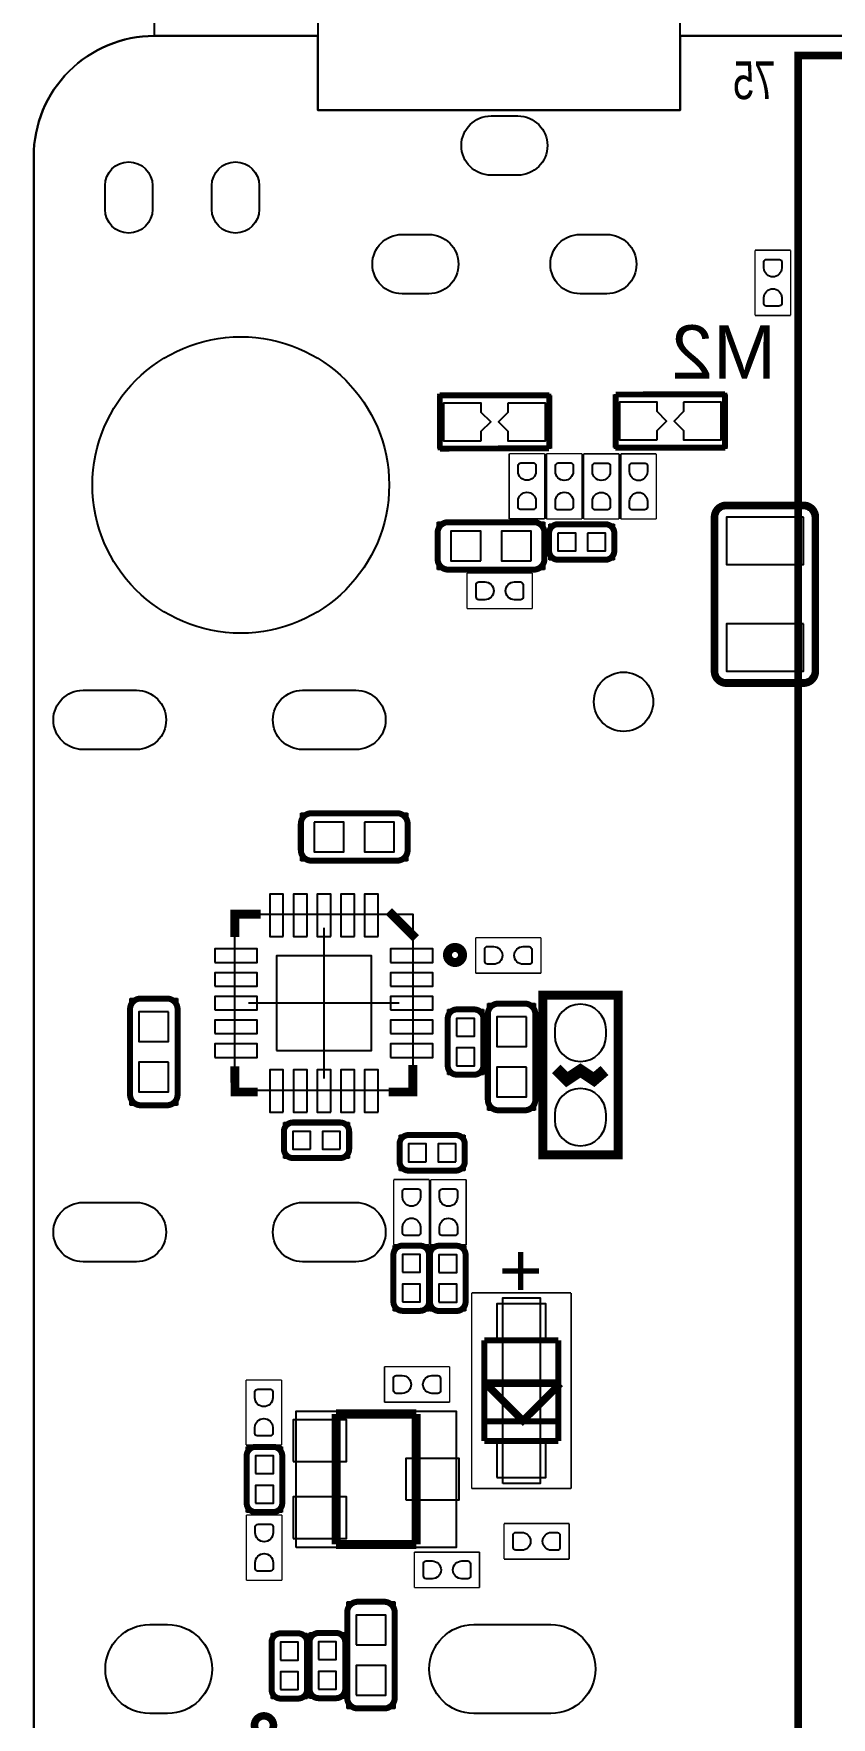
# Model space of a CAD drawing. Extents: x -15 to 159, y -25 to 93.
# Drawn here: x -14.94 to -1.5, y 40.31 to 68.71 of the extents above; entities that cross this region are included whole.
import ezdxf
from ezdxf.enums import TextEntityAlignment as Align

# ---------------------------------------------------------------- set-up
doc = ezdxf.new("R2010")
doc.units = 0
for name, color, linetype in [('BG_OUTLINE', 200, 'CONTINUOUS'), ('PG_ASSEMBLY_BOTTOM', 2, 'CONTINUOUS'), ('PG_SILKSCREEN_BOTTOM', 120, 'CONTINUOUS'), ('PIN_BOTTOM', 172, 'CONTINUOUS')]:
    doc.layers.add(name, color=color, linetype=linetype)

msp = doc.modelspace()

# ---------------------------------------------------------------- linework, layer by layer
at = {"layer": 'BG_OUTLINE'}
for points in [[(114.046508, 73.753218), (157.121098, 73.753218), (-12.911328, 73.753218), (-12.911328, 68.673218), (-10.151872, 68.673218)], [(-10.151872, 69.924422), (-10.151872, 68.673218)], [(-4.049776, 68.673218), (-4.049776, 69.924422)], [(-12.911328, 68.673218), (-10.151872, 68.673218)], [(-12.911328, 68.673218), (-10.151872, 68.673218)], [(-10.151872, 68.673218), (-10.151872, 67.422014)], [(-10.151872, 68.673218), (-10.151872, 67.422014)], [(-10.151872, 68.673218), (-10.151872, 67.422014)], [(-4.049776, 68.673218), (39.024814, 68.673218)], [(-4.049776, 67.422014), (-4.049776, 68.673218)], [(-4.049776, 68.673218), (39.024814, 68.673218)], [(-4.049776, 67.422014), (-4.049776, 68.673218)], [(-4.049776, 68.673218), (39.024814, 68.673218)], [(-4.049776, 67.422014), (-4.049776, 68.673218)], [(-10.151872, 67.422014), (-4.049776, 67.422014)], [(-10.151872, 67.422014), (-4.049776, 67.422014)], [(-10.151872, 67.422014), (-4.049776, 67.422014)], [(-14.943328, -18.358866), (-14.943328, 66.641218)], [(-14.943328, -18.358866), (-14.943328, 66.641218)], [(-14.943328, -18.358866), (-14.943328, 66.641218)]]:
    msp.add_lwpolyline(points, dxfattribs=at)
for points in [[(-14.943328, 66.641218, -0.414214), (-12.911328, 68.673218)], [(-14.943328, 66.641218, -0.414214), (-12.911328, 68.673218)], [(-14.943328, 66.641218, -0.414214), (-12.911328, 68.673218)], [(41.056814, 66.641218, 0.414214), (39.024814, 68.673218), (-4.049776, 68.673218), (-4.049776, 67.422014), (-10.151872, 67.422014), (-10.151872, 68.673218), (-12.911328, 68.673218, 0.414214), (-14.943328, 66.641218), (-14.943328, -18.358866, 0.414214), (-12.911328, -20.390866), (39.024814, -20.390866, 0.414214), (41.056814, -18.358866), (41.056814, 66.641218)]]:
    msp.add_lwpolyline(points, format="xyb", dxfattribs=at)
msp.add_lwpolyline([(41.056814, -18.358866, -0.414214), (39.024814, -20.390866), (-12.911328, -20.390866, -0.414214), (-14.943328, -18.358866), (-14.943328, 66.641218, -0.414214), (-12.911328, 68.673218), (-10.151872, 68.673218), (-10.151872, 67.422014), (-4.049776, 67.422014), (-4.049776, 68.673218), (39.024814, 68.673218, -0.414214), (41.056814, 66.641218)], format="xyb", close=True, dxfattribs=at)
at = {"layer": 'PG_ASSEMBLY_BOTTOM'}
for points, const_width in [([(-2.186686, 65.059052), (-2.786634, 65.059052)], 0.0254), ([(-2.786634, 65.059052), (-2.786634, 63.959232)], 0.0254), ([(-2.186686, 63.959232), (-2.186686, 65.059052)], 0.0254), ([(-2.786634, 63.959232), (-2.186686, 63.959232)], 0.0254), ([(-6.256528, 61.705998), (-8.110728, 61.708538), (-8.118348, 62.612778), (-6.246368, 62.612778), (-6.248908, 61.708538)], 0.050038), ([(-5.132832, 62.635384), (-3.278632, 62.632844), (-3.271012, 61.728604), (-5.142992, 61.728604), (-5.140452, 62.632844)], 0.050038), ([(-6.329426, 61.627258), (-6.929374, 61.627258)], 0.0254), ([(-6.929374, 61.627258), (-6.929374, 60.527438)], 0.0254), ([(-6.329426, 60.527438), (-6.329426, 61.627258)], 0.0254), ([(-5.70103, 61.626242), (-6.300978, 61.626242)], 0.0254), ([(-6.300978, 61.626242), (-6.300978, 60.526422)], 0.0254), ([(-5.70103, 60.526422), (-5.70103, 61.626242)], 0.0254), ([(-5.076952, 61.624972), (-5.6769, 61.624972)], 0.0254), ([(-5.6769, 61.624972), (-5.6769, 60.525152)], 0.0254), ([(-5.076952, 60.525152), (-5.076952, 61.624972)], 0.0254), ([(-5.049266, 61.623702), (-5.049266, 60.523882)], 0.0254), ([(-4.449318, 61.623702), (-5.049266, 61.623702)], 0.0254), ([(-4.449318, 60.523882), (-4.449318, 61.623702)], 0.0254), ([(-6.929374, 60.527438), (-6.329426, 60.527438)], 0.0254), ([(-6.300978, 60.526422), (-5.70103, 60.526422)], 0.0254), ([(-5.6769, 60.525152), (-5.076952, 60.525152)], 0.0254), ([(-5.049266, 60.523882), (-4.449318, 60.523882)], 0.0254), ([(-6.5405, 59.613546), (-7.64032, 59.613546)], 0.0254), ([(-7.64032, 59.613546), (-7.64032, 59.013598)], 0.0254), ([(-6.5405, 59.013598), (-6.5405, 59.613546)], 0.0254), ([(-7.64032, 59.013598), (-6.5405, 59.013598)], 0.0254), ([(-6.39445, 53.463952), (-7.49427, 53.463952)], 0.0254), ([(-7.49427, 53.463952), (-7.49427, 52.864004)], 0.0254), ([(-6.39445, 52.864004), (-6.39445, 53.463952)], 0.0254), ([(-7.49427, 52.864004), (-6.39445, 52.864004)], 0.0254), ([(-8.276336, 49.38268), (-8.876284, 49.38268)], 0.0254), ([(-8.876284, 49.38268), (-8.876284, 48.28286)], 0.0254), ([(-8.276336, 48.28286), (-8.276336, 49.38268)], 0.0254), ([(-7.653274, 49.381156), (-8.253222, 49.381156)], 0.0254), ([(-8.253222, 49.381156), (-8.253222, 48.281336)], 0.0254), ([(-7.653274, 48.281336), (-7.653274, 49.381156)], 0.0254), ([(-8.876284, 48.28286), (-8.276336, 48.28286)], 0.0254), ([(-8.253222, 48.281336), (-7.653274, 48.281336)], 0.0254), ([(-5.886196, 47.47133), (-7.562596, 47.47133)], 0.0254), ([(-7.562596, 47.47133), (-7.562596, 44.171362)], 0.0254), ([(-5.886196, 44.171362), (-5.886196, 47.47133)], 0.0254), ([(-11.364722, 46.002194), (-11.364722, 44.902374)], 0.0254), ([(-10.764774, 46.002194), (-11.364722, 46.002194)], 0.0254), ([(-10.764774, 44.902374), (-10.764774, 46.002194)], 0.0254), ([(-7.93242, 46.226222), (-9.03224, 46.226222)], 0.0254), ([(-9.03224, 46.226222), (-9.03224, 45.626274)], 0.0254), ([(-7.93242, 45.626274), (-7.93242, 46.226222)], 0.0254), ([(-9.03224, 45.626274), (-7.93242, 45.626274)], 0.0254), ([(-11.364722, 44.902374), (-10.764774, 44.902374)], 0.0254), ([(-7.562596, 44.171362), (-5.886196, 44.171362)], 0.0254), ([(-10.75944, 43.723306), (-11.359388, 43.723306)], 0.0254), ([(-11.359388, 43.723306), (-11.359388, 42.623486)], 0.0254), ([(-10.75944, 42.623486), (-10.75944, 43.723306)], 0.0254), ([(-5.9182, 43.580304), (-7.01802, 43.580304)], 0.0254), ([(-7.01802, 43.580304), (-7.01802, 42.980356)], 0.0254), ([(-5.9182, 42.980356), (-5.9182, 43.580304)], 0.0254), ([(-7.428484, 43.098466), (-8.528304, 43.098466)], 0.0254), ([(-8.528304, 43.098466), (-8.528304, 42.498518)], 0.0254), ([(-7.428484, 42.498518), (-7.428484, 43.098466)], 0.0254), ([(-7.01802, 42.980356), (-5.9182, 42.980356)], 0.0254), ([(-11.359388, 42.623486), (-10.75944, 42.623486)], 0.0254), ([(-8.528304, 42.498518), (-7.428484, 42.498518)], 0.0254)]:
    msp.add_lwpolyline(points, dxfattribs=dict(at, const_width=const_width))
msp.add_lwpolyline([(-1.81864, 60.555886), (-1.81864, 57.955942, -0.414417), (-1.968754, 57.805828), (-3.268726, 57.805828, -0.414417), (-3.41884, 57.955942), (-3.41884, 60.555886, -0.414417), (-3.268726, 60.706), (-1.968754, 60.706, -0.414417)], format="xyb", close=True, dxfattribs=at)
for points in [[(-8.135366, 59.671204), (-8.135366, 60.471304)], [(-8.135366, 60.471304), (-6.335522, 60.471304)], [(-6.335522, 60.471304), (-6.335522, 59.671204)], [(-6.25729, 60.437268), (-5.15747, 60.437268)], [(-6.25729, 59.83732), (-6.25729, 60.437268)], [(-5.15747, 60.437268), (-5.15747, 59.83732)], [(-6.335522, 59.671204), (-8.135366, 59.671204)], [(-5.15747, 59.83732), (-6.25729, 59.83732)], [(-10.440924, 55.561738), (-8.64108, 55.561738)], [(-10.440924, 54.761638), (-10.440924, 55.561738)], [(-8.64108, 55.561738), (-8.64108, 54.761638)], [(-8.64108, 54.761638), (-10.440924, 54.761638)], [(-10.052304, 53.62829), (-10.052304, 51.08829)], [(-13.318998, 50.635916), (-13.318998, 52.43576)], [(-13.318998, 52.43576), (-12.518898, 52.43576)], [(-12.518898, 52.43576), (-12.518898, 50.635916)], [(-8.782304, 52.35829), (-11.322304, 52.35829)], [(-7.289292, 50.55108), (-7.289292, 52.350924)], [(-7.289292, 52.350924), (-6.489192, 52.350924)], [(-6.489192, 52.350924), (-6.489192, 50.55108)], [(-7.965186, 51.152298), (-7.965186, 52.252118)], [(-7.965186, 52.252118), (-7.365238, 52.252118)], [(-7.365238, 52.252118), (-7.365238, 51.152298)], [(-7.365238, 51.152298), (-7.965186, 51.152298)], [(-12.518898, 50.635916), (-13.318998, 50.635916)], [(-10.72642, 49.745392), (-10.72642, 50.34534)], [(-10.72642, 50.34534), (-9.6266, 50.34534)], [(-9.6266, 50.34534), (-9.6266, 49.745392)], [(-6.489192, 50.55108), (-7.289292, 50.55108)], [(-8.777478, 49.534064), (-8.777478, 50.134012)], [(-8.777478, 50.134012), (-7.677658, 50.134012)], [(-7.677658, 50.134012), (-7.677658, 49.534064)], [(-9.6266, 49.745392), (-10.72642, 49.745392)], [(-7.677658, 49.534064), (-8.777478, 49.534064)], [(-8.880348, 47.168054), (-8.880348, 48.267874)], [(-8.880348, 48.267874), (-8.2804, 48.267874)], [(-8.2804, 48.267874), (-8.2804, 47.168054)], [(-8.264652, 47.165768), (-8.264652, 48.265588)], [(-8.264652, 48.265588), (-7.664704, 48.265588)], [(-7.664704, 48.265588), (-7.664704, 47.165768)], [(-8.2804, 47.168054), (-8.880348, 47.168054)], [(-7.664704, 47.165768), (-8.264652, 47.165768)], [(-11.354308, 43.774106), (-11.354308, 44.873926)], [(-11.354308, 44.873926), (-10.75436, 44.873926)], [(-10.75436, 44.873926), (-10.75436, 43.774106)], [(-10.75436, 43.774106), (-11.354308, 43.774106)], [(-9.659366, 40.46093), (-9.659366, 42.260774)], [(-9.659366, 42.260774), (-8.859266, 42.260774)], [(-8.859266, 42.260774), (-8.859266, 40.46093)], [(-10.9347, 40.628062), (-10.9347, 41.727882)], [(-10.9347, 41.727882), (-10.334752, 41.727882)], [(-10.334752, 41.727882), (-10.334752, 40.628062)], [(-10.29335, 40.634412), (-10.29335, 41.734232)], [(-10.29335, 41.734232), (-9.693402, 41.734232)], [(-9.693402, 41.734232), (-9.693402, 40.634412)], [(-10.334752, 40.628062), (-10.9347, 40.628062)], [(-9.693402, 40.634412), (-10.29335, 40.634412)], [(-8.859266, 40.46093), (-9.659366, 40.46093)]]:
    msp.add_lwpolyline(points, dxfattribs=at)
for points in [[(-11.550904, 50.88509), (-11.550904, 53.85689), (-8.553704, 53.85689), (-8.553704, 50.88509)], [(-5.094224, 49.800256), (-6.364224, 49.800256), (-6.364224, 52.492656), (-5.094224, 52.492656)], [(-7.039356, 44.256452), (-7.039356, 47.38624), (-6.409436, 47.38624), (-6.409436, 44.256452)], [(-10.521442, 43.177968), (-10.521442, 45.478192), (-7.821422, 45.478192), (-7.821422, 43.177968)]]:
    msp.add_lwpolyline(points, close=True, dxfattribs=at)
at = {"layer": 'PG_SILKSCREEN_BOTTOM'}
for points, const_width in [([(7.492238, -17.68729), (-2.057654, -17.68729), (-2.057654, 68.34251), (21.513546, 68.34251), (21.513546, 68.29171)], 0.127), ([(-8.100568, 62.612778), (-6.251448, 62.612778)], 0.100076), ([(-8.098282, 61.71311), (-8.098282, 62.613286)], 0.100076), ([(-6.253734, 62.613286), (-6.253734, 61.71311)], 0.100076), ([(-5.135626, 61.728096), (-5.135626, 62.628272)], 0.100076), ([(-5.132832, 62.625224), (-3.293872, 62.627764)], 0.100076), ([(-3.291078, 62.628272), (-3.291078, 61.728096)], 0.100076), ([(-6.256528, 61.716158), (-8.095488, 61.713618)], 0.100076), ([(-3.288792, 61.728604), (-5.137912, 61.728604)], 0.100076), ([(-8.502904, 53.45049), (-8.960104, 53.90769)], 0.150114), ([(-11.119104, 53.858414), (-11.552428, 53.858414), (-11.552428, 53.47589)], 0.150114), ([(-5.094224, 49.800256), (-5.094224, 52.492656), (-6.364224, 52.492656), (-6.364224, 49.800256), (-5.094224, 49.800256)], 0.1524), ([(-11.552428, 51.29149), (-11.550904, 50.85969), (-11.169904, 50.85969)], 0.150114), ([(-8.960104, 50.859436), (-8.553704, 50.85969), (-8.553704, 51.31689)], 0.150114), ([(-5.322824, 51.222656), (-5.500624, 51.070256), (-5.729224, 51.222656), (-5.957824, 51.070256), (-6.135624, 51.248056)], 0.2032), ([(-6.099302, 46.67123), (-7.34949, 46.67123)], 0.1016), ([(-7.34949, 46.67123), (-7.34949, 44.971462)], 0.1016), ([(-6.099302, 44.971462), (-6.099302, 46.67123)], 0.1016), ([(-6.698996, 45.313346), (-6.114796, 45.897546), (-6.165596, 45.948346), (-7.283196, 45.948346), (-7.283196, 45.897546), (-6.698996, 45.313346)], 0.127), ([(-9.84631, 45.428154), (-8.496554, 45.428154)], 0.153924), ([(-9.84631, 43.228006), (-9.84631, 45.428154)], 0.153924), ([(-8.496554, 45.428154), (-8.496554, 43.228006)], 0.153924), ([(-6.099302, 45.306234), (-7.34949, 45.306234)], 0.1016), ([(-6.099302, 45.306234), (-7.34949, 45.306234)], 0.0254), ([(-7.34949, 44.971462), (-6.099302, 44.971462)], 0.1016), ([(-8.496554, 43.228006), (-9.84631, 43.228006)], 0.153924)]:
    msp.add_lwpolyline(points, dxfattribs=dict(at, const_width=const_width))
for points, const_width in [([(-3.468624, 60.555886), (-3.468624, 57.955942, 0.414279), (-3.268726, 57.75579), (-1.968754, 57.75579, 0.414279), (-1.768856, 57.955942), (-1.768856, 60.555886, 0.414279), (-1.968754, 60.756038), (-3.268726, 60.756038, 0.414279), (-3.468624, 60.555886)], 0.127), ([(-6.335522, 59.849004), (-6.335522, 60.293504, 0.414244), (-6.513322, 60.471304), (-7.957566, 60.471304, 0.414244), (-8.135366, 60.293504), (-8.135366, 59.849004, 0.414244), (-7.957566, 59.671204), (-6.513322, 59.671204, 0.414244), (-6.335522, 59.849004)], 0.1016), ([(-6.25729, 60.284868), (-6.25729, 59.98972, 0.414362), (-6.10489, 59.83732), (-5.30987, 59.83732, 0.414362), (-5.15747, 59.98972), (-5.15747, 60.284868, 0.414362), (-5.30987, 60.437268), (-6.10489, 60.437268, 0.414362), (-6.25729, 60.284868)], 0.1016), ([(-10.440924, 55.383938), (-10.440924, 54.939438, 0.414244), (-10.263124, 54.761638), (-8.81888, 54.761638, 0.414244), (-8.64108, 54.939438), (-8.64108, 55.383938, 0.414244), (-8.81888, 55.561738), (-10.263124, 55.561738, 0.414244), (-10.440924, 55.383938)], 0.1016), ([(-7.715504, 53.17109, 1.000187), (-7.969504, 53.17109, 0.999813), (-7.715504, 53.17109)], 0.1524), ([(-12.696698, 52.43576), (-13.141198, 52.43576, 0.414244), (-13.318998, 52.25796), (-13.318998, 50.813716, 0.414244), (-13.141198, 50.635916), (-12.696698, 50.635916, 0.414244), (-12.518898, 50.813716), (-12.518898, 52.25796, 0.414244), (-12.696698, 52.43576)], 0.1016), ([(-7.812786, 51.152298), (-7.517638, 51.152298, 0.414362), (-7.365238, 51.304698), (-7.365238, 52.099718, 0.414362), (-7.517638, 52.252118), (-7.812786, 52.252118, 0.414362), (-7.965186, 52.099718), (-7.965186, 51.304698, 0.414362), (-7.812786, 51.152298)], 0.1016), ([(-6.666992, 52.350924), (-7.111492, 52.350924, 0.414244), (-7.289292, 52.173124), (-7.289292, 50.72888, 0.414244), (-7.111492, 50.55108), (-6.666992, 50.55108, 0.414244), (-6.489192, 50.72888), (-6.489192, 52.173124, 0.414244), (-6.666992, 52.350924)], 0.1016), ([(-9.6266, 49.897792), (-9.6266, 50.19294, 0.414362), (-9.779, 50.34534), (-10.57402, 50.34534, 0.414362), (-10.72642, 50.19294), (-10.72642, 49.897792, 0.414362), (-10.57402, 49.745392), (-9.779, 49.745392, 0.414362), (-9.6266, 49.897792)], 0.1016), ([(-7.677658, 49.686464), (-7.677658, 49.981612, 0.414362), (-7.830058, 50.134012), (-8.625078, 50.134012, 0.414362), (-8.777478, 49.981612), (-8.777478, 49.686464, 0.414362), (-8.625078, 49.534064), (-7.830058, 49.534064, 0.414362), (-7.677658, 49.686464)], 0.1016), ([(-8.727948, 47.168054), (-8.4328, 47.168054, 0.414362), (-8.2804, 47.320454), (-8.2804, 48.115474, 0.414362), (-8.4328, 48.267874), (-8.727948, 48.267874, 0.414362), (-8.880348, 48.115474), (-8.880348, 47.320454, 0.414362), (-8.727948, 47.168054)], 0.1016), ([(-8.112252, 47.165768), (-7.817104, 47.165768, 0.414362), (-7.664704, 47.318168), (-7.664704, 48.113188, 0.414362), (-7.817104, 48.265588), (-8.112252, 48.265588, 0.414362), (-8.264652, 48.113188), (-8.264652, 47.318168, 0.414362), (-8.112252, 47.165768)], 0.1016), ([(-11.201908, 43.774106), (-10.90676, 43.774106, 0.414362), (-10.75436, 43.926506), (-10.75436, 44.721526, 0.414362), (-10.90676, 44.873926), (-11.201908, 44.873926, 0.414362), (-11.354308, 44.721526), (-11.354308, 43.926506, 0.414362), (-11.201908, 43.774106)], 0.1016), ([(-9.481566, 40.46093), (-9.037066, 40.46093, 0.414244), (-8.859266, 40.63873), (-8.859266, 42.082974, 0.414244), (-9.037066, 42.260774), (-9.481566, 42.260774, 0.414244), (-9.659366, 42.082974), (-9.659366, 40.63873, 0.414244), (-9.481566, 40.46093)], 0.1016), ([(-10.7823, 40.628062), (-10.487152, 40.628062, 0.414362), (-10.334752, 40.780462), (-10.334752, 41.575482, 0.414362), (-10.487152, 41.727882), (-10.7823, 41.727882, 0.414362), (-10.9347, 41.575482), (-10.9347, 40.780462, 0.414362), (-10.7823, 40.628062)], 0.1016), ([(-10.14095, 40.634412), (-9.845802, 40.634412, 0.414362), (-9.693402, 40.786812), (-9.693402, 41.581832, 0.414362), (-9.845802, 41.734232), (-10.14095, 41.734232, 0.414362), (-10.29335, 41.581832), (-10.29335, 40.786812, 0.414362), (-10.14095, 40.634412)], 0.1016), ([(-10.902442, 40.175688, 1), (-11.22299, 40.175688, 1), (-10.902442, 40.175688)], 0.127)]:
    msp.add_lwpolyline(points, format="xyb", dxfattribs=dict(at, const_width=const_width))
at = {"layer": 'PIN_BOTTOM'}
for points in [[(-7.235444, 67.324097), (-6.785356, 67.324097, -1), (-6.785356, 66.324099), (-7.235444, 66.324099, -1)], [(-13.7414, 65.748662), (-13.7414, 66.148458, -1), (-12.9413, 66.148458), (-12.9413, 65.748662, -1)], [(-11.941556, 65.748662), (-11.941556, 66.148458, -1), (-11.141456, 66.148458), (-11.141456, 65.748662, -1)], [(-8.735568, 65.324101), (-8.28548, 65.324101, -1), (-8.28548, 64.324103), (-8.735568, 64.324103, -1)], [(-5.73532, 65.324101), (-5.285232, 65.324101, -1), (-5.285232, 64.324103), (-5.73532, 64.324103, -1)], [(-2.636774, 64.759332), (-2.636774, 64.860932, -0.375524), (-2.58826, 64.90335), (-2.37236, 64.90335, -0.365201), (-2.336546, 64.860932), (-2.336546, 64.759332, -0.999502)], [(-2.336546, 64.258952), (-2.336546, 64.157352, -0.375524), (-2.38506, 64.114934), (-2.60096, 64.114934, -0.365201), (-2.636774, 64.157352), (-2.636774, 64.258952, -0.999502)], [(-6.779514, 61.327538), (-6.779514, 61.429138, -0.375524), (-6.731, 61.471556), (-6.5151, 61.471556, -0.365201), (-6.479286, 61.429138), (-6.479286, 61.327538, -0.999502)], [(-6.151118, 61.326522), (-6.151118, 61.428122, -0.375524), (-6.102604, 61.47054), (-5.886704, 61.47054, -0.365201), (-5.85089, 61.428122), (-5.85089, 61.326522, -0.999502)], [(-5.52704, 61.325252), (-5.52704, 61.426852, -0.375524), (-5.478526, 61.46927), (-5.262626, 61.46927, -0.365201), (-5.226812, 61.426852), (-5.226812, 61.325252, -0.999502)], [(-4.899406, 61.323982), (-4.899406, 61.425582, -0.375524), (-4.850892, 61.468), (-4.634992, 61.468, -0.365201), (-4.599178, 61.425582), (-4.599178, 61.323982, -0.999502)], [(-6.479286, 60.827158), (-6.479286, 60.725558, -0.375524), (-6.5278, 60.68314), (-6.7437, 60.68314, -0.365201), (-6.779514, 60.725558), (-6.779514, 60.827158, -0.999502)], [(-5.85089, 60.826142), (-5.85089, 60.724542, -0.375524), (-5.899404, 60.682124), (-6.115304, 60.682124, -0.365201), (-6.151118, 60.724542), (-6.151118, 60.826142, -0.999502)], [(-5.226812, 60.824872), (-5.226812, 60.723272, -0.375524), (-5.275326, 60.680854), (-5.491226, 60.680854, -0.365201), (-5.52704, 60.723272), (-5.52704, 60.824872, -0.999502)], [(-4.599178, 60.823602), (-4.599178, 60.722002, -0.375524), (-4.647692, 60.679584), (-4.863592, 60.679584, -0.365201), (-4.899406, 60.722002), (-4.899406, 60.823602, -0.999502)], [(-7.3406, 59.163458), (-7.4422, 59.163458, -0.375524), (-7.484618, 59.211972), (-7.484618, 59.427872, -0.365201), (-7.4422, 59.463686), (-7.3406, 59.463686, -0.999502)], [(-6.84022, 59.463686), (-6.73862, 59.463686, -0.375524), (-6.696202, 59.415172), (-6.696202, 59.199272, -0.365201), (-6.73862, 59.163458), (-6.84022, 59.163458, -0.999502)], [(-13.212191, 56.635777), (-14.112113, 56.635777, -1), (-14.112113, 57.635775), (-13.212191, 57.635775, -1)], [(-9.512173, 56.635777), (-10.412095, 56.635777, -1), (-10.412095, 57.635775), (-9.512173, 57.635775, -1)], [(-7.19455, 53.013864), (-7.29615, 53.013864, -0.375524), (-7.338568, 53.062378), (-7.338568, 53.278278, -0.365201), (-7.29615, 53.314092), (-7.19455, 53.314092, -0.999502)], [(-6.69417, 53.314092), (-6.59257, 53.314092, -0.375524), (-6.550152, 53.265578), (-6.550152, 53.049678, -0.365201), (-6.59257, 53.013864), (-6.69417, 53.013864, -0.999502)], [(-5.297424, 51.807618), (-5.297424, 51.909218, 1), (-6.161024, 51.909218), (-6.161024, 51.807618, 1)], [(-5.297424, 50.383694), (-5.297424, 50.485294, 1), (-6.161024, 50.485294), (-6.161024, 50.383694, 1)], [(-8.726424, 49.08296), (-8.726424, 49.18456, -0.375524), (-8.67791, 49.226978), (-8.46201, 49.226978, -0.365201), (-8.426196, 49.18456), (-8.426196, 49.08296, -0.999502)], [(-8.103362, 49.081436), (-8.103362, 49.183036, -0.375524), (-8.054848, 49.225454), (-7.838948, 49.225454, -0.365201), (-7.803134, 49.183036), (-7.803134, 49.081436, -0.999502)], [(-13.212191, 47.995713), (-14.112113, 47.995713, -1), (-14.112113, 48.995711), (-13.212191, 48.995711, -1)], [(-9.512173, 47.995713), (-10.412095, 47.995713, -1), (-10.412095, 48.995711), (-9.512173, 48.995711, -1)], [(-8.426196, 48.58258), (-8.426196, 48.48098, -0.375524), (-8.47471, 48.438562), (-8.69061, 48.438562, -0.365201), (-8.726424, 48.48098), (-8.726424, 48.58258, -0.999502)], [(-7.803134, 48.581056), (-7.803134, 48.479456, -0.375524), (-7.851648, 48.437038), (-8.067548, 48.437038, -0.365201), (-8.103362, 48.479456), (-8.103362, 48.581056, -0.999502)], [(-8.73252, 45.776134), (-8.83412, 45.776134, -0.375524), (-8.876538, 45.824648), (-8.876538, 46.040548, -0.365201), (-8.83412, 46.076362), (-8.73252, 46.076362, -0.999502)], [(-8.23214, 46.076362), (-8.13054, 46.076362, -0.375524), (-8.088122, 46.027848), (-8.088122, 45.811948, -0.365201), (-8.13054, 45.776134), (-8.23214, 45.776134, -0.999502)], [(-11.214862, 45.702474), (-11.214862, 45.804074, -0.375524), (-11.166348, 45.846492), (-10.950448, 45.846492, -0.365201), (-10.914634, 45.804074), (-10.914634, 45.702474, -0.999502)], [(-10.914634, 45.202094), (-10.914634, 45.100494, -0.375524), (-10.963148, 45.058076), (-11.179048, 45.058076, -0.365201), (-11.214862, 45.100494), (-11.214862, 45.202094, -0.999502)], [(-11.209528, 43.423586), (-11.209528, 43.525186, -0.375524), (-11.161014, 43.567604), (-10.945114, 43.567604, -0.365201), (-10.9093, 43.525186), (-10.9093, 43.423586, -0.999502)], [(-6.7183, 43.130216), (-6.8199, 43.130216, -0.375524), (-6.862318, 43.17873), (-6.862318, 43.39463, -0.365201), (-6.8199, 43.430444), (-6.7183, 43.430444, -0.999502)], [(-6.21792, 43.430444), (-6.11632, 43.430444, -0.375524), (-6.073902, 43.38193), (-6.073902, 43.16603, -0.365201), (-6.11632, 43.130216), (-6.21792, 43.130216, -0.999502)], [(-10.9093, 42.923206), (-10.9093, 42.821606, -0.375524), (-10.957814, 42.779188), (-11.173714, 42.779188, -0.365201), (-11.209528, 42.821606), (-11.209528, 42.923206, -0.999502)], [(-8.228584, 42.648378), (-8.330184, 42.648378, -0.375524), (-8.372602, 42.696892), (-8.372602, 42.912792, -0.365201), (-8.330184, 42.948606), (-8.228584, 42.948606, -0.999502)], [(-7.728204, 42.948606), (-7.626604, 42.948606, -0.375524), (-7.584186, 42.900092), (-7.584186, 42.684192, -0.365201), (-7.626604, 42.648378), (-7.728204, 42.648378, -0.999502)], [(-12.685649, 40.376094), (-12.985623, 40.376094, -1), (-12.985623, 41.876218), (-12.685649, 41.876218, -1)], [(-6.22554, 40.376094), (-7.525512, 40.376094, -1), (-7.525512, 41.876218), (-6.22554, 41.876218, -1)]]:
    msp.add_lwpolyline(points, format="xyb", close=True, dxfattribs=at)
for points in [[(-4.436872, 61.860684), (-4.436872, 62.01918), (-4.436364, 62.01918), (-4.27736, 62.178184), (-4.436364, 62.337188), (-4.436872, 62.337188), (-4.436872, 62.495684), (-5.071872, 62.495684), (-5.071872, 61.860684)], [(-3.989832, 62.495684), (-3.989832, 62.337188), (-3.99034, 62.337188), (-4.149344, 62.178184), (-3.99034, 62.01918), (-3.989832, 62.01918), (-3.989832, 61.860684), (-3.354832, 61.860684), (-3.354832, 62.495684)], [(-7.399528, 61.845698), (-7.399528, 62.004194), (-7.39902, 62.004194), (-7.240016, 62.163198), (-7.39902, 62.322202), (-7.399528, 62.322202), (-7.399528, 62.480698), (-8.034528, 62.480698), (-8.034528, 61.845698)], [(-6.952488, 62.480698), (-6.952488, 62.322202), (-6.952996, 62.322202), (-7.112, 62.163198), (-6.952996, 62.004194), (-6.952488, 62.004194), (-6.952488, 61.845698), (-6.317488, 61.845698), (-6.317488, 62.480698)], [(-1.968754, 60.555886), (-3.268726, 60.555886), (-3.268726, 59.755786), (-1.968754, 59.755786)], [(-7.410196, 59.821064), (-7.410196, 60.32119), (-7.910322, 60.32119), (-7.910322, 59.821064)], [(-6.560312, 59.821064), (-6.560312, 60.32119), (-7.060438, 60.32119), (-7.060438, 59.821064)], [(-6.107303, 60.287281), (-6.107303, 59.987307), (-5.807329, 59.987307), (-5.807329, 60.287281)], [(-5.607431, 60.287281), (-5.607431, 59.987307), (-5.307457, 59.987307), (-5.307457, 60.287281)], [(-1.968754, 58.756042), (-3.268726, 58.756042), (-3.268726, 57.955942), (-1.968754, 57.955942)], [(-10.216007, 55.411751), (-10.216007, 54.911625), (-9.715881, 54.911625), (-9.715881, 55.411751)], [(-9.366123, 55.411751), (-9.366123, 54.911625), (-8.865997, 54.911625), (-8.865997, 55.411751)], [(-10.73658, 53.483256), (-10.73658, 54.194202), (-10.965688, 54.194202), (-10.965688, 53.483256)], [(-10.33653, 53.483256), (-10.33653, 54.194202), (-10.565638, 54.194202), (-10.565638, 53.483256)], [(-9.93775, 53.483256), (-9.93775, 54.194202), (-10.166858, 54.194202), (-10.166858, 53.483256)], [(-9.53897, 53.483256), (-9.53897, 54.194202), (-9.768078, 54.194202), (-9.768078, 53.483256)], [(-9.13892, 53.483256), (-9.13892, 54.194202), (-9.368028, 54.194202), (-9.368028, 53.483256)], [(-11.888343, 53.043836), (-11.177397, 53.043836), (-11.177397, 53.272944), (-11.888343, 53.272944)], [(-10.852404, 51.55819), (-9.252204, 51.55819), (-9.252204, 53.15839), (-10.852404, 53.15839)], [(-8.927211, 53.043836), (-8.216265, 53.043836), (-8.216265, 53.272944), (-8.927211, 53.272944)], [(-11.888343, 52.642516), (-11.177397, 52.642516), (-11.177397, 52.871624), (-11.888343, 52.871624)], [(-8.927211, 52.642516), (-8.216265, 52.642516), (-8.216265, 52.871624), (-8.927211, 52.871624)], [(-11.888343, 52.243736), (-11.177397, 52.243736), (-11.177397, 52.472844), (-11.888343, 52.472844)], [(-8.927211, 52.243736), (-8.216265, 52.243736), (-8.216265, 52.472844), (-8.927211, 52.472844)], [(-12.668885, 52.210843), (-13.169011, 52.210843), (-13.169011, 51.710717), (-12.668885, 51.710717)], [(-11.888343, 51.844956), (-11.177397, 51.844956), (-11.177397, 52.074064), (-11.888343, 52.074064)], [(-8.927211, 51.844956), (-8.216265, 51.844956), (-8.216265, 52.074064), (-8.927211, 52.074064)], [(-7.815199, 51.802157), (-7.515225, 51.802157), (-7.515225, 52.102131), (-7.815199, 52.102131)], [(-6.639179, 52.126007), (-7.139305, 52.126007), (-7.139305, 51.625881), (-6.639179, 51.625881)], [(-11.888343, 51.443636), (-11.177397, 51.443636), (-11.177397, 51.672744), (-11.888343, 51.672744)], [(-8.927211, 51.443636), (-8.216265, 51.443636), (-8.216265, 51.672744), (-8.927211, 51.672744)], [(-7.815199, 51.302285), (-7.515225, 51.302285), (-7.515225, 51.602259), (-7.815199, 51.602259)], [(-12.668885, 51.360959), (-13.169011, 51.360959), (-13.169011, 50.860833), (-12.668885, 50.860833)], [(-10.73658, 50.522124), (-10.73658, 51.23307), (-10.965688, 51.23307), (-10.965688, 50.522124)], [(-10.33653, 50.522124), (-10.33653, 51.23307), (-10.565638, 51.23307), (-10.565638, 50.522124)], [(-9.93775, 50.522124), (-9.93775, 51.23307), (-10.166858, 51.23307), (-10.166858, 50.522124)], [(-9.53897, 50.522124), (-9.53897, 51.23307), (-9.768078, 51.23307), (-9.768078, 50.522124)], [(-9.13892, 50.522124), (-9.13892, 51.23307), (-9.368028, 51.23307), (-9.368028, 50.522124)], [(-6.639179, 51.276123), (-7.139305, 51.276123), (-7.139305, 50.775997), (-6.639179, 50.775997)], [(-10.276332, 49.895252), (-10.276332, 50.195226), (-10.576306, 50.195226), (-10.576306, 49.895252)], [(-9.77646, 49.895252), (-9.77646, 50.195226), (-10.076434, 50.195226), (-10.076434, 49.895252)], [(-8.32739, 49.683924), (-8.32739, 49.983898), (-8.627364, 49.983898), (-8.627364, 49.683924)], [(-7.827518, 49.683924), (-7.827518, 49.983898), (-8.127492, 49.983898), (-8.127492, 49.683924)], [(-8.730361, 47.817913), (-8.430387, 47.817913), (-8.430387, 48.117887), (-8.730361, 48.117887)], [(-8.114665, 47.815627), (-7.814691, 47.815627), (-7.814691, 48.115601), (-8.114665, 48.115601)], [(-8.730361, 47.318041), (-8.430387, 47.318041), (-8.430387, 47.618015), (-8.730361, 47.618015)], [(-8.114665, 47.315755), (-7.814691, 47.315755), (-7.814691, 47.615729), (-8.114665, 47.615729)], [(-7.139432, 46.656498), (-6.30936, 46.656498), (-6.30936, 47.286418), (-7.139432, 47.286418)], [(-10.571353, 44.628054), (-9.671431, 44.628054), (-9.671431, 45.328078), (-10.571353, 45.328078)], [(-7.139432, 44.356274), (-6.30936, 44.356274), (-6.30936, 44.986194), (-7.139432, 44.986194)], [(-11.204321, 44.423965), (-10.904347, 44.423965), (-10.904347, 44.723939), (-11.204321, 44.723939)], [(-8.671433, 43.978068), (-7.771511, 43.978068), (-7.771511, 44.678092), (-8.671433, 44.678092)], [(-11.204321, 43.924093), (-10.904347, 43.924093), (-10.904347, 44.224067), (-11.204321, 44.224067)], [(-10.571353, 43.328082), (-9.671431, 43.328082), (-9.671431, 44.028106), (-10.571353, 44.028106)], [(-9.509379, 41.535731), (-9.009253, 41.535731), (-9.009253, 42.035857), (-9.509379, 42.035857)], [(-10.784713, 41.277921), (-10.484739, 41.277921), (-10.484739, 41.577895), (-10.784713, 41.577895)], [(-10.143363, 41.284271), (-9.843389, 41.284271), (-9.843389, 41.584245), (-10.143363, 41.584245)], [(-9.509379, 40.685847), (-9.009253, 40.685847), (-9.009253, 41.185973), (-9.509379, 41.185973)], [(-10.784713, 40.778049), (-10.484739, 40.778049), (-10.484739, 41.078023), (-10.784713, 41.078023)], [(-10.143363, 40.784399), (-9.843389, 40.784399), (-9.843389, 41.084373), (-10.143363, 41.084373)]]:
    msp.add_lwpolyline(points, close=True, dxfattribs=at)
for centre, radius in [((-11.453114, 61.098938), 2.499995), ((-5.002022, 57.442354), 0.499999)]:
    msp.add_circle(centre, radius, dxfattribs=at)

# ---------------------------------------------------------------- texts
at = {"layer": 'PG_SILKSCREEN_BOTTOM', "text_generation_flag": 2, "width": 0.76}
msp.add_text('75', height=0.635, dxfattribs=at).set_placement((-2.80035, 67.607688), align=Align.CENTER)
at = {"layer": 'PG_SILKSCREEN_BOTTOM', "text_generation_flag": 2, "width": 1.055885}
for s, p in [('M2', (-2.434082, 62.893194)), ('+', (-6.366002, 47.405036))]:
    msp.add_text(s, height=0.899922, dxfattribs=at).set_placement(p)

doc.saveas('drawing.dxf')
